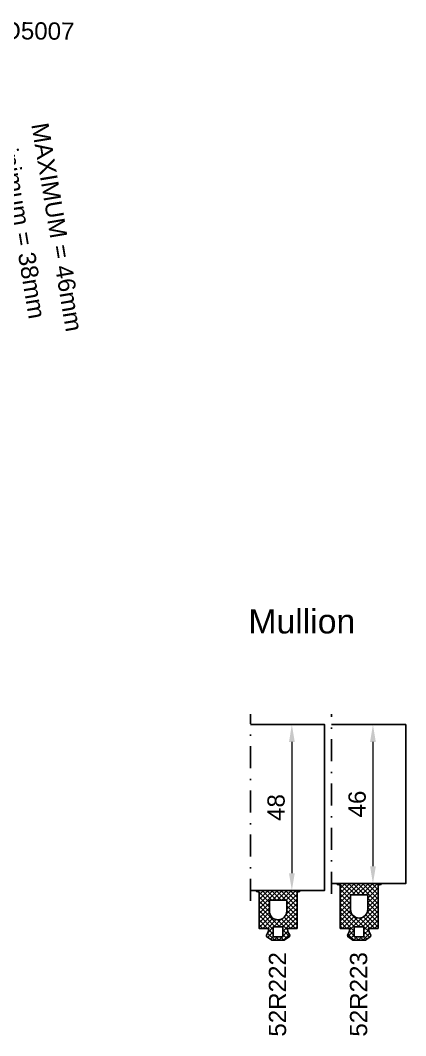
# Model space of a CAD drawing. Header units: millimetres. Extents: x 22319 to 27873, y 35287 to 39437.
# Drawn here: x 26745.9 to 26857.7, y 38666.1 to 38959.9 of the extents above; entities that cross this region are included whole.
import ezdxf

# ---------------------------------------------------------------- set-up
doc = ezdxf.new("R2010")
doc.units = ezdxf.units.MM
doc.header["$LTSCALE"] = 0.5
doc.linetypes.add('DASHDOT', pattern=[25.4, 12.7, -6.35, 0, -6.35])
for name, color, linetype in [('6', 6, 'Continuous'), ('FYLLD', 6, 'Continuous'), ('LIST', 2, 'Continuous')]:
    doc.layers.add(name, color=color, linetype=linetype)
for name, color, linetype, lineweight in [('AM_5', 3, 'Continuous', 18), ('AM_6', 2, 'Continuous', 20), ('AM_7', 4, 'DASHDOT', 25)]:
    doc.layers.add(name, color=color, linetype=linetype, lineweight=lineweight)
doc.styles.add('Border', font='ARIAL.TTF')
doc.styles.get("Standard").update_dxf_attribs({"font": 'ARIAL.TTF'})
doc.dimstyles.new('SBS_DIN$0', dxfattribs={"dimscale": 2, "dimtxt": 2.5, "dimasz": 2.5, "dimexe": 1, "dimexo": 1, "dimgap": 1, "dimtad": 1, "dimrnd": 0.5, "dimdsep": 46, "dimtxsty": 'Standard', "dimcen": 0, "dimclrd": 256, "dimclre": 256, "dimclrt": 2, "dimadec": 0, "dimazin": 2, "dimtp": 0.1, "dimtm": 0.1, "dimtfac": 0.71, "dimtofl": 0, "dimtmove": 0, "dimatfit": 3, "dimfxl": 0, "dimlwd": -1, "dimlwe": -1, "dimarcsym": 0})

# ---------------------------------------------------------------- blocks, each defined once
blk = doc.blocks.new('*D339')
at = {"layer": 'AM_5'}
blk.add_line((26848.16, 38751.1), (26848.16, 38715.1), dxfattribs=at)
for points in [[(26847.33, 38751.1), (26849, 38751.1), (26848.16, 38756.1)], [(26847.33, 38715.1), (26849, 38715.1), (26848.16, 38710.1)]]:
    blk.add_solid(points, dxfattribs=at)
at = {"layer": 'Defpoints', "color": 0}
for p in [(26848.16, 38756.1), (26848.16, 38710.1), (26848.16, 38710.1)]:
    blk.add_point(p, dxfattribs=at)
at = {"layer": 'AM_5', "color": 2, "insert": (26843.61, 38733.1), "char_height": 5, "attachment_point": 5, "rotation": 90}
blk.add_mtext('46', dxfattribs=at)
blk = doc.blocks.new('*D340')
at = {"layer": 'AM_5'}
blk.add_line((26824.66, 38751.1), (26824.66, 38713.1), dxfattribs=at)
for points in [[(26823.83, 38751.1), (26825.5, 38751.1), (26824.66, 38756.1)], [(26823.83, 38713.1), (26825.5, 38713.1), (26824.66, 38708.1)]]:
    blk.add_solid(points, dxfattribs=at)
at = {"layer": 'Defpoints', "color": 0}
for p in [(26824.66, 38756.1), (26824.66, 38708.1), (26824.66, 38708.1)]:
    blk.add_point(p, dxfattribs=at)
at = {"layer": 'AM_5', "color": 2, "insert": (26820.11, 38732.1), "char_height": 5, "attachment_point": 5, "rotation": 90}
blk.add_mtext('48', dxfattribs=at)

msp = doc.modelspace()

# ---------------------------------------------------------------- hatches: boundary and pattern name
at = {"layer": 'FYLLD'}
h = msp.add_hatch(dxfattribs=at)
h.set_pattern_fill('NET,_O', color=256, scale=0.3, angle=45)
h.set_pattern_definition([(315, (-408.6424, 62737.7313), (-0.67351921, -0.67351921), []), (225, (-408.6424, 62737.7313), (-0.67351921, 0.67351921), [])])
h.paths.add_polyline_path([(26842.762, 38694.701), (26845.562, 38694.701), (26845.562, 38697.601), (26842.762, 38697.601)], flags=16)
edge = h.paths.add_edge_path(flags=16)
edge.add_line((26841.862, 38706.801), (26846.462, 38706.801))
edge.add_arc((26846.462, 38706.601), 0.2, 0, 90, ccw=False)
edge.add_line((26846.662, 38706.601), (26846.662, 38702.601))
edge.add_arc((26844.162, 38702.601), 2.5, -90, 0, ccw=False)
edge.add_arc((26844.162, 38702.601), 2.5, 180, 270, ccw=False)
edge.add_line((26841.662, 38702.601), (26841.662, 38706.601))
edge.add_arc((26841.862, 38706.601), 0.2, 90, 180, ccw=False)
h.paths.add_polyline_path([(26837.862, 38710.101), (26850.462, 38710.101), (26850.462, 38709.801), (26849.662, 38709.587), (26849.662, 38697.101), (26846.862, 38697.101), (26847.037, 38696.093), (26847.543, 38695.203), (26847.484, 38694.767), (26845.962, 38693.701), (26842.362, 38693.701), (26840.84, 38694.767), (26840.78, 38695.203), (26841.286, 38696.093), (26841.462, 38697.101), (26838.662, 38697.101), (26838.662, 38709.587), (26837.862, 38709.801)])
h = msp.add_hatch(dxfattribs=at)
h.set_pattern_fill('NET,_O', color=256, scale=0.3, angle=45)
h.set_pattern_definition([(315, (-414.1424, 62737.7313), (-0.67351921, -0.67351921), []), (225, (-414.1424, 62737.7313), (-0.67351921, 0.67351921), [])])
h.paths.add_polyline_path([(26819.262, 38694.701), (26822.062, 38694.701), (26822.062, 38697.601), (26819.262, 38697.601)], flags=16)
edge = h.paths.add_edge_path(flags=16)
edge.add_line((26818.362, 38705.301), (26822.962, 38705.301))
edge.add_arc((26822.962, 38705.101), 0.2, 0, 90, ccw=False)
edge.add_line((26823.162, 38705.101), (26823.162, 38702.101))
edge.add_arc((26820.662, 38702.101), 2.5, -90, 0, ccw=False)
edge.add_arc((26820.662, 38702.101), 2.5, 180, 270, ccw=False)
edge.add_line((26818.162, 38702.101), (26818.162, 38705.101))
edge.add_arc((26818.362, 38705.101), 0.2, 90, 180, ccw=False)
h.paths.add_polyline_path([(26817.28, 38695.203), (26817.786, 38696.093), (26817.962, 38697.101), (26815.162, 38697.101), (26815.162, 38707.587), (26814.362, 38707.801), (26814.362, 38708.101), (26826.962, 38708.101), (26826.962, 38707.801), (26826.162, 38707.587), (26826.162, 38697.101), (26823.362, 38697.101), (26823.537, 38696.093), (26824.043, 38695.203), (26823.984, 38694.767), (26822.462, 38693.701), (26818.862, 38693.701), (26817.34, 38694.767)])

# ---------------------------------------------------------------- linework, layer by layer
at = {"color": 2, "linetype": 'Continuous'}
for points in [[(26841.862, 38706.801), (26846.462, 38706.801, -0.4142136), (26846.662, 38706.601), (26846.662, 38702.601, -0.4142136), (26844.162, 38700.101, -0.4142136), (26841.662, 38702.601), (26841.662, 38706.601, -0.4142136)], [(26818.362, 38705.301), (26822.962, 38705.301, -0.4142136), (26823.162, 38705.101), (26823.162, 38702.101, -0.4142136), (26820.662, 38699.601, -0.4142136), (26818.162, 38702.101), (26818.162, 38705.101, -0.4142136)]]:
    msp.add_lwpolyline(points, format="xyb", close=True, dxfattribs=at)
at = {"layer": '6'}
for points in [[(26812.662, 38708.101), (26834.162, 38708.101), (26834.162, 38756.101), (26812.662, 38756.101)], [(26836.162, 38710.101), (26857.662, 38710.101), (26857.662, 38756.101), (26836.162, 38756.101)]]:
    msp.add_lwpolyline(points, dxfattribs=at)
at = {"layer": 'AM_7'}
for p, q in [((26812.662, 38705.101), (26812.662, 38759.101)), ((26836.162, 38707.101), (26836.162, 38759.101))]:
    msp.add_line(p, q, dxfattribs=at)
at = {"layer": 'LIST'}
for points in [[(26837.862, 38710.101), (26850.462, 38710.101), (26850.462, 38709.801), (26849.662, 38709.587), (26849.662, 38697.101), (26846.862, 38697.101), (26847.037, 38696.093), (26847.543, 38695.203), (26847.484, 38694.767), (26845.962, 38693.701), (26842.362, 38693.701), (26840.84, 38694.767), (26840.78, 38695.203), (26841.286, 38696.093), (26841.462, 38697.101), (26838.662, 38697.101), (26838.662, 38709.587), (26837.862, 38709.801)], [(26817.28, 38695.203), (26817.786, 38696.093), (26817.962, 38697.101), (26815.162, 38697.101), (26815.162, 38707.587), (26814.362, 38707.801), (26814.362, 38708.101), (26826.962, 38708.101), (26826.962, 38707.801), (26826.162, 38707.587), (26826.162, 38697.101), (26823.362, 38697.101), (26823.537, 38696.093), (26824.043, 38695.203), (26823.984, 38694.767), (26822.462, 38693.701), (26818.862, 38693.701), (26817.34, 38694.767)], [(26819.262, 38694.701), (26822.062, 38694.701), (26822.062, 38697.601), (26819.262, 38697.601)], [(26842.762, 38694.701), (26845.562, 38694.701), (26845.562, 38697.601), (26842.762, 38697.601)]]:
    msp.add_lwpolyline(points, close=True, dxfattribs=at)

# ---------------------------------------------------------------- texts
at = {"layer": 'AM_6', "style": 'Border'}
msp.add_text('Steel clips CO5007', height=5, rotation=359.49419, dxfattribs=at).set_placement((26701.841, 38954.802))
at = {"layer": 'AM_6', "char_height": 5, "style": 'Border'}
for s, insert, attachment_point, rotation in [('MAXIMUM = 46mm', (26754.054, 38930.632), 1, 279.49419), ('minimum = 38mm', (26744.191, 38928.983), 1, 279.49419), ('52R222', (26817.989, 38690.249), 3, 90), ('52R223', (26841.489, 38690.249), 3, 90)]:
    msp.add_mtext(s, dxfattribs=dict(at, insert=insert, attachment_point=attachment_point, rotation=rotation))
at = {"layer": 'AM_6', "insert": (26812.059, 38782.378), "char_height": 7, "attachment_point": 7, "style": 'Border'}
msp.add_mtext('Mullion', dxfattribs=at)

# ---------------------------------------------------------------- dimensions: what is measured, and where the dimension line sits
at = {"layer": 'AM_5'}
for base, p1, p2, picture, middle in [((26824.662, 38708.101), (26824.662, 38756.101), (26824.662, 38708.101), '*D340', (26820.109, 38732.101)), ((26848.162, 38710.101), (26848.162, 38756.101), (26848.162, 38710.101), '*D339', (26843.609, 38733.101))]:
    dim = msp.add_linear_dim(base=base, p1=p1, p2=p2, angle=270, dimstyle='SBS_DIN$0', dxfattribs=at)
    dim.commit()
    dim.dimension.update_dxf_attribs({"geometry": picture, "text_midpoint": middle})

doc.saveas('drawing.dxf')
